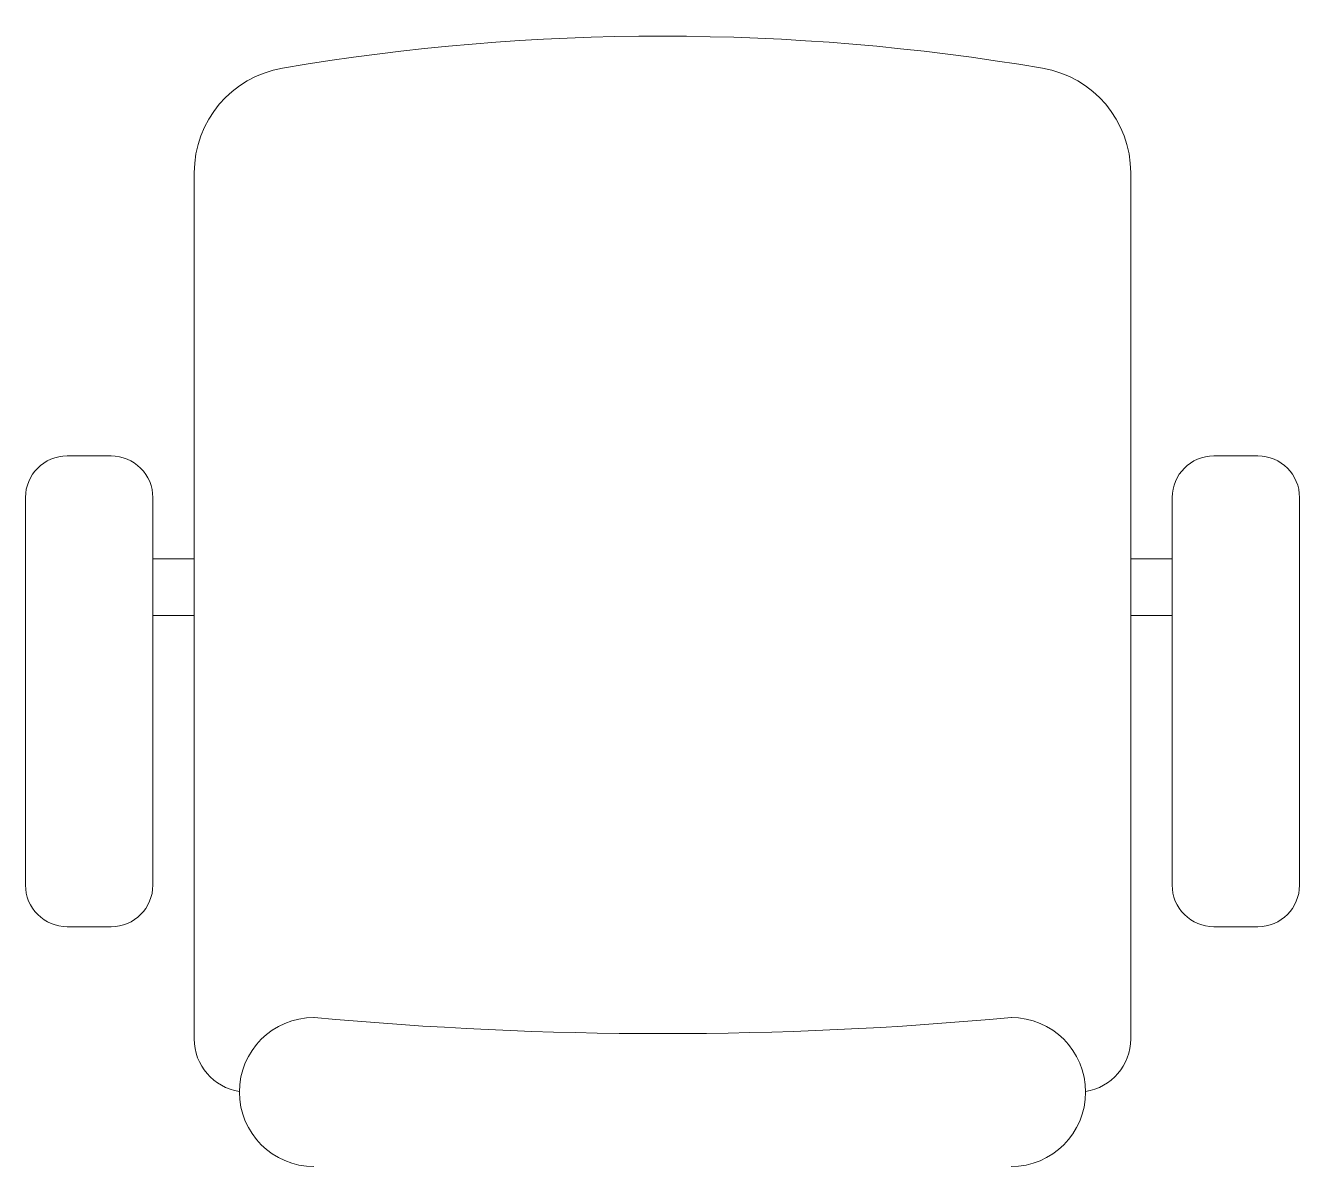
# Model space of a CAD drawing. Header units: inches. Extents: x -246178 to 57169, y -29325 to 19878.
# Drawn here: x 20627 to 21227, y -13425 to -12888 of the extents above; entities that cross this region are included whole.
import ezdxf

# ---------------------------------------------------------------- set-up
doc = ezdxf.new("R2010")
doc.units = ezdxf.units.IN
doc.header["$LTSCALE"] = 25
doc.header["$MEASUREMENT"] = 0
doc.layers.get('0').update_dxf_attribs({"color": 8})
doc.layers.add('00-Ground Floor$0$LOADING', color=253, linetype='Continuous', lineweight=5)
doc.layers.add('00-Ground Floor$0$NEW Wall', color=166, linetype='Continuous', lineweight=5)

# ---------------------------------------------------------------- blocks, each defined once
blk = doc.blocks.new('*X63')
at = {"color": 0}
for p, q in [((5, 3), (5, 3)), ((5, 3), (5, 3)), ((5, 3), (5, 3)), ((5, 3), (5, 3)), ((5, 3), (5, 3)), ((5, 3), (5, 3)), ((5, 3), (5, 3)), ((5, 3), (5, 3)), ((5, 3), (5, 3)), ((5, 3), (5, 3)), ((5, 3), (5, 3)), ((5, 3), (5, 3)), ((5, 3), (5, 3)), ((5, 3), (5, 3)), ((5, 3), (5, 3)), ((5, 3), (5, 3)), ((5, 3), (5, 3)), ((5, 3), (5, 3)), ((5, 3), (5, 3)), ((5, 3), (5, 3)), ((5, 3), (5, 3)), ((5, 3), (5, 3)), ((5, 3), (5, 3)), ((5, 3), (5, 3)), ((5, 3), (5, 3)), ((5, 3), (5, 3)), ((5, 3), (5, 3)), ((5, 3), (5, 3)), ((5, 3), (5, 3)), ((5, 3), (5, 3)), ((5, 3), (5, 3)), ((5, 3), (5, 3)), ((5, 3), (5, 3)), ((5, 3), (5, 3)), ((5, 3), (5, 3)), ((5, 3), (5, 3)), ((5, 3), (5, 3)), ((5, 3), (5, 3)), ((5, 3), (5, 3)), ((5, 3), (5, 3)), ((5, 3), (5, 3)), ((5, 3), (5, 3)), ((5, 3), (5, 3)), ((5, 3), (5, 3)), ((5, 3), (5, 3)), ((5, 3), (5, 3)), ((5, 3), (5, 3)), ((5, 3), (5, 3)), ((5, 3), (5, 3)), ((5, 3), (5, 3)), ((5, 3), (5, 3)), ((5, 3), (5, 3)), ((5, 3), (5, 3)), ((5, 3), (5, 3)), ((5, 3), (5, 3)), ((5, 3), (5, 3)), ((5, 3), (5, 3)), ((5, 3), (5, 3)), ((5, 3), (5, 3)), ((5, 3), (5, 3)), ((5, 3), (5, 3)), ((5, 3), (5, 3)), ((5, 3), (5, 3)), ((5, 3), (5, 3)), ((5, 3), (5, 3)), ((5, 3), (5, 3)), ((6, 3), (5, 3)), ((5, 3), (5, 3)), ((6, 3), (5, 3)), ((5, 3), (5, 3)), ((6, 3), (5, 3)), ((5, 3), (5, 3)), ((6, 3), (5, 3)), ((5, 3), (5, 3)), ((5, 3), (5, 3)), ((5, 3), (5, 3)), ((5, 3), (5, 3)), ((5, 3), (5, 3)), ((5, 3), (5, 3)), ((5, 3), (5, 3)), ((5, 3), (5, 3)), ((5, 3), (5, 3)), ((5, 3), (5, 3)), ((5, 3), (5, 3)), ((5, 3), (5, 3)), ((5, 3), (5, 3)), ((5, 3), (5, 3)), ((5, 3), (5, 3)), ((5, 3), (5, 3)), ((5, 3), (5, 3)), ((5, 3), (5, 3)), ((5, 3), (5, 3)), ((5, 3), (5, 3)), ((5, 3), (5, 3)), ((5, 3), (5, 3)), ((5, 3), (5, 3)), ((6, 3), (6, 3)), ((6, 3), (6, 3)), ((6, 3), (6, 3)), ((6, 3), (6, 3)), ((6, 3), (6, 3)), ((6, 3), (6, 3)), ((6, 3), (6, 3)), ((6, 3), (6, 3)), ((6, 3), (6, 3)), ((6, 3), (6, 3)), ((6, 3), (6, 3)), ((6, 3), (6, 3)), ((6, 3), (6, 3)), ((6, 3), (6, 3)), ((6, 3), (6, 3)), ((6, 3), (6, 3)), ((6, 3), (6, 3)), ((6, 3), (6, 3)), ((6, 3), (6, 3)), ((6, 3), (6, 3)), ((6, 3), (6, 3)), ((6, 3), (6, 3)), ((6, 3), (6, 3)), ((6, 3), (6, 3)), ((6, 3), (6, 3)), ((6, 3), (6, 3)), ((6, 3), (6, 3)), ((6, 3), (6, 3)), ((6, 3), (6, 3)), ((6, 3), (6, 3)), ((6, 3), (6, 3)), ((6, 3), (6, 3)), ((6, 3), (6, 3)), ((6, 3), (6, 3)), ((6, 3), (6, 3)), ((6, 3), (6, 3)), ((6, 3), (6, 3)), ((6, 3), (6, 3)), ((6, 3), (6, 3)), ((6, 3), (6, 3)), ((6, 3), (6, 3)), ((6, 3), (6, 3)), ((6, 3), (6, 3)), ((6, 3), (6, 3)), ((6, 3), (6, 3)), ((6, 3), (6, 3)), ((6, 3), (6, 3)), ((6, 3), (6, 3)), ((6, 3), (6, 3)), ((6, 3), (6, 3)), ((6, 3), (6, 3)), ((6, 3), (6, 3)), ((6, 3), (6, 3)), ((6, 3), (6, 3)), ((6, 3), (6, 3)), ((6, 3), (6, 3)), ((6, 3), (6, 3)), ((6, 3), (6, 3)), ((6, 3), (6, 3)), ((6, 3), (6, 3)), ((6, 3), (6, 3)), ((6, 3), (6, 3)), ((6, 3), (6, 3)), ((6, 3), (6, 3)), ((6, 3), (6, 3)), ((6, 3), (6, 3)), ((6, 3), (6, 3)), ((6, 3), (6, 3)), ((6, 3), (6, 3)), ((6, 3), (6, 3)), ((6, 3), (6, 3)), ((6, 3), (6, 3)), ((6, 3), (6, 3)), ((6, 3), (6, 3)), ((6, 3), (6, 3)), ((6, 3), (6, 3)), ((6, 3), (6, 3)), ((6, 3), (6, 3)), ((6, 3), (6, 3)), ((6, 3), (6, 3)), ((6, 3), (6, 3)), ((6, 3), (6, 3)), ((6, 3), (6, 3)), ((6, 3), (6, 3)), ((6, 3), (6, 3)), ((6, 3), (6, 3)), ((6, 3), (6, 3)), ((6, 3), (6, 3)), ((6, 3), (6, 3)), ((6, 3), (6, 3)), ((6, 3), (6, 3)), ((6, 3), (6, 3)), ((6, 3), (6, 3)), ((6, 3), (6, 3)), ((6, 3), (6, 3)), ((6, 3), (6, 3)), ((6, 3), (6, 3)), ((6, 3), (6, 3)), ((6, 3), (6, 3)), ((6, 3), (6, 3)), ((6, 3), (6, 3)), ((6, 3), (6, 3)), ((6, 3), (6, 3)), ((6, 3), (6, 3)), ((6, 3), (6, 3)), ((6, 3), (6, 3)), ((6, 3), (6, 3)), ((6, 3), (6, 3)), ((6, 3), (6, 3)), ((6, 3), (6, 3)), ((6, 3), (6, 3)), ((6, 3), (6, 3)), ((6, 3), (6, 3)), ((6, 3), (6, 3)), ((6, 3), (6, 3)), ((6, 3), (6, 3)), ((6, 3), (6, 3)), ((6, 3), (6, 3)), ((6, 3), (6, 3)), ((6, 3), (6, 3)), ((6, 3), (6, 3)), ((6, 3), (6, 3)), ((6, 3), (6, 3)), ((6, 3), (6, 3)), ((6, 3), (6, 3)), ((6, 3), (6, 3)), ((6, 3), (6, 3)), ((6, 3), (6, 3)), ((6, 3), (6, 3)), ((6, 3), (6, 3)), ((6, 3), (6, 3)), ((6, 3), (6, 3)), ((6, 3), (6, 3)), ((6, 3), (6, 3)), ((6, 3), (6, 3)), ((6, 3), (6, 3)), ((6, 3), (6, 3)), ((6, 3), (6, 3)), ((6, 3), (6, 3)), ((6, 3), (6, 3)), ((6, 3), (6, 3)), ((6, 3), (6, 3)), ((6, 3), (6, 3)), ((6, 3), (6, 3)), ((6, 3), (6, 3)), ((6, 3), (6, 3)), ((6, 3), (6, 3)), ((6, 3), (6, 3)), ((6, 3), (6, 3)), ((6, 3), (6, 3)), ((6, 3), (6, 3)), ((6, 3), (6, 3)), ((6, 3), (6, 3)), ((6, 3), (6, 3)), ((6, 3), (6, 3)), ((6, 3), (6, 3)), ((6, 3), (6, 3)), ((6, 3), (6, 3)), ((6, 3), (6, 3)), ((6, 3), (6, 3)), ((6, 3), (6, 3)), ((6, 3), (6, 3)), ((6, 3), (6, 3)), ((6, 3), (6, 3)), ((6, 3), (6, 3)), ((6, 3), (6, 3)), ((6, 3), (6, 3)), ((6, 3), (6, 3)), ((6, 3), (6, 3)), ((6, 3), (6, 3)), ((6, 3), (6, 3)), ((6, 3), (6, 3)), ((6, 3), (6, 3)), ((6, 3), (6, 3)), ((6, 3), (6, 3)), ((6, 3), (6, 3)), ((6, 3), (6, 3)), ((6, 3), (6, 3)), ((6, 3), (6, 3)), ((6, 3), (6, 3)), ((6, 3), (6, 3)), ((6, 3), (6, 3)), ((6, 3), (6, 3)), ((6, 3), (6, 3)), ((6, 3), (6, 3)), ((6, 3), (6, 3)), ((6, 3), (6, 3)), ((6, 3), (6, 3)), ((6, 3), (6, 3)), ((6, 3), (6, 3)), ((6, 3), (6, 3)), ((6, 3), (6, 3)), ((6, 3), (6, 3)), ((6, 3), (6, 3)), ((6, 3), (6, 3)), ((6, 3), (6, 3)), ((6, 3), (6, 3)), ((6, 3), (6, 3)), ((6, 3), (6, 3)), ((6, 3), (6, 3)), ((6, 3), (6, 3)), ((6, 3), (6, 3)), ((6, 3), (6, 3)), ((6, 3), (6, 3)), ((6, 3), (5, 3)), ((6, 3), (5, 3)), ((6, 3), (5, 3)), ((6, 3), (5, 3)), ((6, 3), (5, 3)), ((6, 3), (6, 3)), ((6, 3), (6, 3)), ((6, 3), (6, 3)), ((6, 3), (6, 3)), ((6, 3), (6, 3)), ((6, 3), (6, 3)), ((6, 3), (6, 3)), ((6, 3), (6, 3)), ((6, 3), (6, 3)), ((6, 3), (6, 3)), ((6, 3), (6, 3)), ((6, 3), (6, 3)), ((6, 3), (6, 3)), ((6, 3), (6, 3)), ((6, 3), (6, 3)), ((6, 3), (6, 3)), ((6, 3), (6, 3)), ((6, 3), (6, 3)), ((6, 3), (6, 3)), ((6, 3), (6, 3)), ((6, 3), (6, 3)), ((6, 3), (6, 3)), ((6, 3), (6, 3)), ((6, 3), (6, 3)), ((6, 3), (6, 3)), ((6, 3), (6, 3)), ((6, 3), (6, 3)), ((6, 3), (6, 3)), ((6, 3), (6, 3)), ((6, 3), (6, 3)), ((6, 3), (6, 3)), ((6, 3), (6, 3)), ((6, 3), (6, 3)), ((6, 3), (6, 3)), ((6, 3), (6, 3)), ((6, 3), (6, 3)), ((6, 3), (6, 3)), ((6, 3), (6, 3)), ((6, 3), (6, 3)), ((6, 3), (6, 3)), ((6, 3), (6, 3)), ((6, 3), (6, 3)), ((6, 3), (6, 3)), ((6, 3), (6, 3)), ((6, 3), (6, 3)), ((6, 3), (6, 3)), ((6, 3), (6, 3)), ((6, 3), (6, 3)), ((6, 3), (6, 3)), ((6, 3), (6, 3)), ((6, 3), (6, 3)), ((6, 3), (6, 3)), ((6, 3), (6, 3)), ((6, 3), (6, 3)), ((6, 3), (6, 3)), ((6, 3), (6, 3)), ((6, 3), (6, 3)), ((6, 3), (6, 3)), ((6, 3), (6, 3)), ((6, 3), (6, 3)), ((6, 3), (6, 3)), ((6, 3), (6, 3)), ((6, 3), (6, 3)), ((6, 3), (6, 3)), ((6, 3), (6, 3)), ((6, 3), (6, 3)), ((6, 3), (6, 3)), ((6, 3), (6, 3)), ((6, 3), (6, 3)), ((6, 3), (6, 3)), ((6, 3), (6, 3)), ((6, 3), (6, 3)), ((6, 3), (6, 3)), ((6, 3), (6, 3)), ((6, 3), (6, 3)), ((6, 3), (6, 3)), ((6, 3), (6, 3)), ((6, 3), (6, 3)), ((6, 3), (6, 3)), ((6, 3), (6, 3)), ((6, 3), (6, 3)), ((6, 3), (6, 3)), ((6, 3), (6, 3)), ((6, 3), (6, 3)), ((6, 3), (6, 3)), ((6, 3), (6, 3)), ((6, 3), (6, 3)), ((6, 3), (6, 3)), ((6, 3), (6, 3)), ((6, 3), (6, 3)), ((6, 3), (6, 3)), ((6, 3), (6, 3)), ((6, 3), (6, 3)), ((6, 3), (6, 3)), ((6, 3), (6, 3)), ((6, 3), (6, 3)), ((6, 3), (6, 3)), ((6, 3), (6, 3)), ((6, 3), (6, 3)), ((6, 3), (6, 3)), ((6, 3), (6, 3)), ((6, 3), (6, 3)), ((6, 3), (6, 3)), ((6, 3), (6, 3)), ((6, 3), (6, 3)), ((6, 3), (6, 3)), ((6, 3), (6, 3)), ((6, 3), (6, 3)), ((6, 3), (6, 3)), ((6, 3), (6, 3)), ((6, 3), (6, 3)), ((6, 3), (6, 3)), ((6, 3), (6, 3)), ((6, 3), (6, 3)), ((6, 3), (6, 3)), ((6, 3), (6, 3)), ((6, 3), (6, 3)), ((6, 3), (6, 3)), ((6, 3), (6, 3)), ((6, 3), (6, 3)), ((6, 3), (6, 3)), ((6, 3), (6, 3)), ((6, 3), (6, 3)), ((6, 3), (6, 3)), ((6, 3), (6, 3)), ((6, 3), (6, 3)), ((6, 3), (6, 3)), ((6, 3), (6, 3)), ((6, 3), (6, 3)), ((6, 3), (6, 3)), ((6, 3), (6, 3)), ((6, 3), (6, 3)), ((6, 3), (6, 3)), ((6, 3), (6, 3)), ((6, 3), (6, 3)), ((6, 3), (6, 3)), ((6, 3), (6, 3)), ((6, 3), (6, 3)), ((6, 3), (6, 3)), ((6, 3), (6, 3)), ((6, 3), (6, 3)), ((6, 3), (6, 3)), ((6, 3), (6, 3)), ((6, 3), (6, 3)), ((6, 3), (6, 3)), ((6, 3), (6, 3)), ((6, 3), (6, 3)), ((6, 3), (6, 3)), ((6, 3), (6, 3)), ((6, 3), (6, 3)), ((6, 3), (6, 3)), ((6, 3), (6, 3)), ((6, 3), (6, 3)), ((6, 3), (6, 3)), ((6, 3), (6, 3)), ((6, 3), (6, 3)), ((6, 3), (6, 3)), ((6, 3), (6, 3)), ((6, 3), (6, 3)), ((6, 3), (6, 3)), ((6, 3), (6, 3)), ((6, 3), (6, 3)), ((6, 3), (6, 3)), ((6, 3), (6, 3)), ((6, 3), (6, 3)), ((6, 3), (6, 3)), ((6, 3), (6, 3)), ((6, 3), (6, 3)), ((6, 3), (6, 3)), ((6, 3), (6, 3)), ((6, 3), (6, 3)), ((6, 3), (6, 3)), ((6, 3), (6, 3)), ((6, 3), (6, 3)), ((6, 3), (6, 3)), ((6, 3), (6, 3)), ((6, 3), (6, 3)), ((6, 3), (6, 3)), ((6, 3), (6, 3)), ((6, 3), (6, 3)), ((6, 3), (6, 3)), ((6, 3), (6, 3)), ((6, 3), (6, 3)), ((6, 3), (6, 3)), ((6, 3), (6, 3)), ((6, 3), (6, 3)), ((6, 3), (6, 3)), ((6, 3), (6, 3)), ((6, 3), (6, 3)), ((6, 3), (6, 3)), ((6, 3), (6, 3)), ((6, 3), (6, 3)), ((6, 3), (6, 3)), ((6, 3), (6, 3)), ((6, 3), (6, 3)), ((6, 3), (6, 3)), ((6, 3), (6, 3)), ((6, 3), (6, 3)), ((6, 3), (6, 3)), ((6, 3), (6, 3)), ((6, 3), (6, 3)), ((6, 3), (6, 3)), ((6, 3), (6, 3)), ((6, 3), (6, 3)), ((6, 3), (6, 3)), ((6, 3), (6, 3)), ((6, 3), (6, 3)), ((6, 3), (6, 3)), ((6, 3), (6, 3)), ((6, 3), (6, 3)), ((6, 3), (6, 3)), ((6, 3), (6, 3)), ((6, 3), (6, 3)), ((6, 3), (6, 3)), ((6, 3), (6, 3)), ((6, 3), (6, 3)), ((6, 3), (6, 3)), ((6, 3), (6, 3)), ((6, 3), (6, 3)), ((6, 3), (6, 3)), ((6, 3), (6, 3)), ((6, 3), (6, 3)), ((6, 3), (6, 3)), ((6, 3), (6, 3)), ((6, 3), (6, 3)), ((6, 3), (6, 3)), ((6, 3), (6, 3)), ((6, 3), (6, 3)), ((6, 3), (6, 3)), ((6, 3), (6, 3)), ((6, 3), (6, 3)), ((6, 3), (6, 3)), ((6, 3), (6, 3)), ((6, 3), (6, 3)), ((6, 3), (6, 3)), ((6, 3), (6, 3)), ((6, 3), (6, 3)), ((6, 3), (6, 3)), ((6, 3), (6, 3)), ((6, 3), (6, 3)), ((6, 3), (6, 3)), ((6, 3), (6, 3)), ((6, 3), (6, 3)), ((6, 3), (6, 3)), ((6, 3), (6, 3)), ((6, 3), (6, 3)), ((6, 3), (6, 3)), ((6, 3), (6, 3)), ((6, 3), (6, 3)), ((6, 3), (6, 3)), ((6, 3), (6, 3)), ((6, 3), (6, 3)), ((6, 3), (6, 3)), ((6, 3), (6, 3)), ((6, 3), (6, 3)), ((6, 3), (6, 3)), ((6, 3), (6, 3)), ((6, 3), (6, 3)), ((6, 3), (6, 3)), ((6, 3), (6, 3)), ((6, 3), (6, 3)), ((6, 3), (6, 3)), ((6, 3), (6, 3)), ((6, 3), (6, 3)), ((6, 3), (6, 3)), ((6, 3), (6, 3)), ((6, 3), (6, 3)), ((6, 3), (6, 3)), ((6, 3), (6, 3)), ((6, 3), (6, 3)), ((6, 3), (6, 3)), ((6, 3), (6, 3)), ((6, 3), (6, 3)), ((6, 3), (6, 3)), ((6, 3), (6, 3)), ((6, 3), (6, 3)), ((6, 3), (6, 3)), ((6, 3), (6, 3)), ((6, 3), (6, 3)), ((6, 3), (6, 3)), ((6, 3), (6, 3)), ((6, 3), (6, 3)), ((6, 3), (6, 3)), ((6, 3), (6, 3)), ((6, 3), (6, 3)), ((6, 3), (6, 3)), ((6, 3), (6, 3)), ((6, 3), (6, 3)), ((6, 3), (6, 3)), ((6, 3), (6, 3)), ((6, 3), (6, 3)), ((6, 3), (6, 3)), ((6, 3), (6, 3)), ((6, 3), (6, 3)), ((6, 3), (6, 3)), ((6, 3), (6, 3)), ((6, 3), (6, 3)), ((6, 3), (6, 3)), ((6, 3), (6, 3)), ((6, 3), (6, 3)), ((6, 3), (6, 3)), ((6, 3), (6, 3)), ((6, 3), (6, 3)), ((6, 3), (6, 3)), ((6, 3), (6, 3)), ((6, 3), (6, 3)), ((6, 3), (6, 3)), ((6, 3), (6, 3)), ((6, 3), (6, 3)), ((6, 3), (6, 3)), ((6, 3), (6, 3)), ((6, 3), (6, 3)), ((6, 3), (6, 3)), ((6, 3), (6, 3)), ((6, 3), (6, 3)), ((6, 3), (6, 3)), ((6, 3), (6, 3))]:
    blk.add_line(p, q, dxfattribs=at)
blk = doc.blocks.new('*X64')
at = {"color": 0}
for p, q in [((13, 1), (13, 1)), ((13, 1), (13, 1)), ((13, 1), (13, 1)), ((13, 1), (13, 1)), ((13, 1), (13, 1)), ((13, 1), (13, 1)), ((13, 1), (13, 1)), ((13, 1), (13, 1)), ((13, 1), (13, 1)), ((13, 1), (13, 1)), ((13, 1), (13, 1)), ((13, 1), (13, 1)), ((13, 1), (13, 1)), ((13, 1), (13, 1)), ((13, 1), (13, 1)), ((13, 1), (14, 1)), ((13, 1), (14, 1)), ((13, 1), (14, 1)), ((13, 1), (13, 1)), ((13, 1), (13, 1)), ((13, 1), (13, 1)), ((13, 1), (13, 1)), ((13, 1), (13, 1)), ((13, 1), (13, 1)), ((13, 1), (13, 1)), ((13, 1), (13, 1)), ((13, 1), (13, 1)), ((13, 1), (13, 1)), ((13, 1), (13, 1)), ((13, 1), (13, 1)), ((13, 1), (13, 1)), ((13, 1), (13, 1)), ((13, 1), (13, 1)), ((13, 1), (13, 1)), ((13, 1), (13, 1)), ((13, 1), (13, 1)), ((13, 1), (13, 1)), ((13, 1), (13, 1)), ((13, 1), (13, 1)), ((13, 1), (13, 1)), ((13, 1), (13, 1)), ((13, 1), (13, 1)), ((13, 1), (13, 1)), ((13, 1), (13, 1)), ((13, 1), (13, 1)), ((13, 1), (13, 1)), ((13, 1), (13, 1)), ((13, 1), (13, 1)), ((13, 1), (13, 1)), ((13, 1), (13, 1)), ((13, 1), (13, 1)), ((13, 1), (13, 1)), ((13, 1), (13, 1)), ((13, 1), (13, 1)), ((13, 1), (13, 1)), ((13, 1), (13, 1)), ((13, 1), (13, 1)), ((13, 1), (13, 1)), ((13, 1), (13, 1)), ((13, 1), (13, 1)), ((13, 1), (13, 1)), ((13, 1), (13, 1)), ((13, 1), (13, 1)), ((13, 1), (13, 1)), ((13, 1), (13, 1)), ((13, 1), (13, 1)), ((13, 1), (13, 1)), ((13, 1), (13, 1)), ((13, 1), (13, 1)), ((13, 1), (13, 1)), ((13, 1), (13, 1)), ((13, 1), (13, 1)), ((13, 1), (13, 1)), ((13, 1), (13, 1)), ((13, 1), (13, 1)), ((13, 1), (13, 1)), ((13, 1), (13, 1)), ((13, 1), (13, 1)), ((13, 1), (13, 1)), ((13, 1), (13, 1)), ((13, 1), (13, 1)), ((13, 1), (13, 1)), ((13, 1), (13, 1)), ((13, 1), (13, 1)), ((13, 1), (13, 1)), ((13, 1), (13, 1)), ((13, 1), (13, 1)), ((13, 1), (13, 1)), ((13, 1), (13, 1)), ((13, 1), (13, 1)), ((13, 1), (13, 1)), ((13, 1), (13, 1)), ((13, 1), (13, 1)), ((13, 1), (13, 1)), ((13, 1), (13, 1)), ((13, 1), (13, 1)), ((13, 1), (13, 1)), ((13, 1), (13, 1)), ((13, 1), (13, 1)), ((13, 1), (13, 1)), ((13, 1), (13, 1)), ((13, 1), (13, 1)), ((13, 1), (13, 1)), ((13, 1), (13, 1)), ((13, 1), (13, 1)), ((13, 1), (13, 1)), ((13, 1), (13, 1)), ((13, 1), (13, 1)), ((13, 1), (13, 1)), ((13, 1), (13, 1)), ((13, 1), (13, 1)), ((13, 1), (13, 1)), ((13, 1), (13, 1)), ((13, 1), (13, 1)), ((13, 1), (13, 1)), ((13, 1), (13, 1)), ((13, 1), (13, 1)), ((13, 1), (13, 1)), ((13, 1), (13, 1)), ((13, 1), (13, 1)), ((13, 1), (13, 1)), ((13, 1), (13, 1)), ((13, 1), (13, 1)), ((13, 1), (14, 1)), ((13, 0), (13, 0)), ((13, 0), (13, 0)), ((13, 0), (13, 0)), ((13, 0), (13, 0)), ((13, 0), (13, 0)), ((13, 0), (13, 0)), ((13, 0), (13, 0)), ((13, 0), (13, 0)), ((13, 0), (13, 0)), ((13, 0), (13, 0)), ((13, 0), (13, 0)), ((13, 0), (13, 0)), ((13, 0), (13, 0)), ((13, 0), (13, 0)), ((13, 0), (13, 0)), ((13, 0), (13, 0)), ((13, 0), (13, 0)), ((13, 0), (13, 0)), ((13, 0), (13, 0)), ((13, 0), (13, 0)), ((13, 0), (13, 0)), ((13, 0), (13, 0)), ((13, 0), (13, 0)), ((13, 0), (13, 0)), ((13, 0), (13, 0)), ((13, 0), (13, 0)), ((13, 0), (13, 0)), ((13, 0), (13, 0)), ((13, 0), (13, 0)), ((13, 0), (13, 0)), ((13, 0), (13, 0)), ((13, 0), (13, 0)), ((13, 0), (13, 0)), ((13, 0), (13, 0)), ((13, 0), (13, 0)), ((13, 0), (13, 0)), ((13, 0), (13, 0)), ((13, 0), (13, 0)), ((13, 0), (13, 0)), ((13, 0), (13, 0)), ((13, 0), (13, 0)), ((13, 0), (13, 0)), ((13, 0), (13, 0)), ((13, 0), (13, 0)), ((13, 0), (13, 0)), ((13, 0), (13, 0)), ((13, 0), (13, 0)), ((13, 0), (13, 0)), ((13, 0), (14, 0)), ((13, 0), (14, 0)), ((13, 0), (13, 0)), ((13, 0), (14, 0)), ((14, 1), (14, 1)), ((14, 1), (14, 1)), ((14, 1), (14, 1)), ((14, 1), (14, 1)), ((14, 1), (14, 1)), ((14, 1), (14, 1)), ((14, 1), (14, 1)), ((14, 1), (14, 1)), ((14, 1), (14, 1)), ((14, 1), (14, 1)), ((14, 1), (14, 1)), ((14, 1), (14, 1)), ((14, 1), (14, 1)), ((14, 1), (14, 1)), ((14, 1), (14, 1)), ((14, 1), (14, 1)), ((14, 1), (14, 1)), ((14, 1), (14, 1)), ((14, 1), (14, 1)), ((14, 1), (14, 1)), ((14, 1), (14, 1)), ((14, 1), (14, 1)), ((14, 1), (14, 1)), ((14, 1), (14, 1)), ((14, 1), (14, 1)), ((14, 1), (14, 1)), ((14, 1), (14, 1)), ((14, 1), (14, 1)), ((14, 1), (14, 1)), ((14, 1), (14, 1)), ((14, 1), (14, 1)), ((14, 1), (14, 1)), ((14, 1), (14, 1)), ((14, 1), (14, 1)), ((14, 1), (14, 1)), ((14, 1), (14, 1)), ((14, 1), (14, 1)), ((14, 1), (14, 1)), ((14, 1), (14, 1)), ((14, 1), (14, 1)), ((14, 1), (14, 1)), ((14, 1), (14, 1)), ((14, 1), (14, 1)), ((14, 1), (14, 1)), ((14, 1), (14, 1)), ((14, 1), (14, 1)), ((14, 1), (14, 1)), ((14, 1), (14, 1)), ((14, 1), (14, 1)), ((14, 1), (14, 1)), ((14, 1), (14, 1)), ((14, 1), (14, 1)), ((14, 1), (14, 1)), ((14, 1), (14, 1)), ((14, 1), (14, 1)), ((14, 1), (14, 1)), ((14, 1), (14, 1)), ((14, 1), (14, 1)), ((14, 1), (14, 1)), ((14, 1), (14, 1)), ((14, 1), (14, 1)), ((14, 1), (14, 1)), ((14, 1), (14, 1)), ((14, 1), (14, 1)), ((14, 1), (14, 1)), ((14, 1), (14, 1)), ((14, 1), (14, 1)), ((14, 1), (14, 1)), ((14, 1), (14, 1)), ((14, 1), (14, 1)), ((14, 1), (14, 1)), ((14, 1), (14, 1)), ((14, 1), (14, 1)), ((14, 1), (14, 1)), ((14, 1), (14, 1)), ((14, 1), (14, 1)), ((14, 1), (14, 1)), ((14, 1), (14, 1)), ((14, 1), (14, 1)), ((14, 1), (14, 1)), ((14, 1), (14, 1)), ((14, 1), (14, 1)), ((14, 1), (14, 1)), ((14, 1), (14, 1)), ((14, 1), (14, 1)), ((14, 1), (14, 1)), ((14, 1), (14, 1)), ((14, 1), (14, 1)), ((14, 1), (14, 1)), ((14, 1), (14, 1)), ((14, 1), (14, 1)), ((14, 1), (14, 1)), ((14, 1), (14, 1)), ((14, 1), (14, 1)), ((14, 0), (14, 0)), ((14, 0), (14, 0)), ((14, 0), (14, 0)), ((14, 0), (14, 0)), ((14, 0), (14, 0)), ((14, 0), (14, 0)), ((14, 0), (14, 0)), ((14, 0), (14, 0)), ((14, 0), (14, 0)), ((14, 0), (14, 0)), ((14, 0), (14, 0)), ((14, 0), (14, 0)), ((14, 0), (14, 0)), ((14, 0), (14, 0)), ((14, 0), (14, 0)), ((14, 0), (14, 0)), ((14, 0), (14, 0)), ((14, 0), (14, 0)), ((14, 0), (14, 0)), ((14, 0), (14, 0)), ((14, 0), (14, 0)), ((14, 0), (14, 0)), ((14, 0), (14, 0)), ((14, 0), (14, 0)), ((14, 0), (14, 0)), ((14, 0), (14, 0)), ((14, 0), (14, 0)), ((14, 0), (14, 0)), ((14, 0), (14, 0)), ((14, 0), (14, 0)), ((14, 0), (14, 0)), ((14, 0), (14, 0)), ((14, 0), (14, 0)), ((14, 0), (14, 0)), ((14, 0), (14, 0)), ((14, 0), (14, 0)), ((14, 0), (14, 0)), ((14, 0), (14, 0)), ((14, 0), (14, 0)), ((14, 0), (14, 0)), ((14, 0), (14, 0)), ((14, 0), (14, 0)), ((14, 0), (14, 0)), ((14, 0), (14, 0)), ((14, 0), (14, 0)), ((14, 0), (14, 0)), ((14, 0), (14, 0)), ((14, 0), (14, 0)), ((13, 0), (13, 0)), ((13, 0), (14, 0)), ((13, 0), (13, 0)), ((13, 0), (14, 0)), ((13, 0), (13, 0)), ((13, 0), (14, 0)), ((13, 0), (13, 0)), ((13, 0), (13, 0)), ((13, 0), (13, 0)), ((13, 0), (13, 0)), ((13, 0), (14, 0)), ((13, 0), (13, 0)), ((13, 0), (14, 0)), ((13, 0), (13, 0)), ((13, 0), (14, 0)), ((13, 0), (13, 0)), ((13, 0), (14, 0)), ((13, 0), (13, 0)), ((13, 0), (14, 0)), ((13, 0), (13, 0)), ((13, 0), (14, 0)), ((13, 0), (13, 0)), ((13, 0), (14, 0)), ((13, 0), (13, 0)), ((13, 0), (13, 0)), ((13, 0), (13, 0)), ((13, 0), (14, 0)), ((13, 0), (13, 0)), ((13, 0), (14, 0)), ((13, 0), (13, 0)), ((13, 0), (14, 0)), ((13, 0), (13, 0)), ((13, 0), (14, 0)), ((13, 0), (13, 0)), ((13, 0), (13, 0)), ((13, 0), (13, 0)), ((13, 0), (13, 0)), ((13, 0), (13, 0)), ((13, 0), (13, 0)), ((13, 0), (13, 0)), ((13, 0), (13, 0)), ((13, 0), (13, 0)), ((13, 0), (13, 0)), ((13, 0), (13, 0)), ((13, 0), (13, 0)), ((13, 0), (13, 0)), ((13, 0), (13, 0)), ((13, 0), (13, 0)), ((13, 0), (13, 0)), ((13, 0), (13, 0)), ((13, 0), (13, 0)), ((13, 0), (13, 0)), ((13, 0), (13, 0)), ((13, 0), (13, 0)), ((13, 0), (13, 0)), ((13, 0), (13, 0)), ((13, 0), (13, 0)), ((13, 0), (13, 0)), ((13, 0), (13, 0)), ((13, 0), (13, 0)), ((13, 0), (13, 0)), ((13, 0), (13, 0)), ((13, 0), (13, 0)), ((13, 0), (13, 0)), ((13, -1), (13, -1)), ((13, -1), (13, -1)), ((13, -1), (13, -1)), ((13, -1), (13, -1)), ((13, -1), (13, -1)), ((13, -1), (14, -1)), ((13, -1), (13, -1)), ((14, 0), (14, 0)), ((14, 0), (14, 0)), ((14, 0), (14, 0)), ((14, 0), (14, 0)), ((14, 0), (14, 0)), ((14, 0), (14, 0)), ((14, 0), (14, 0)), ((14, 0), (14, 0)), ((14, 0), (14, 0)), ((14, 0), (14, 0)), ((14, 0), (14, 0)), ((14, 0), (14, 0)), ((14, 0), (14, 0)), ((14, 0), (14, 0)), ((14, 0), (14, 0)), ((13, 0), (14, 0)), ((14, 0), (14, 0)), ((14, 0), (14, 0)), ((14, 0), (14, 0)), ((14, 0), (14, 0)), ((14, 0), (14, 0)), ((14, 0), (14, 0)), ((14, 0), (14, 0)), ((14, 0), (14, 0)), ((14, 0), (14, 0)), ((14, 0), (14, 0)), ((14, 0), (14, 0)), ((14, 0), (14, 0)), ((14, 0), (14, 0)), ((14, 0), (14, 0)), ((14, 0), (14, 0)), ((14, 0), (14, 0)), ((14, 0), (14, 0)), ((14, 0), (14, 0)), ((14, 0), (14, 0)), ((14, 0), (14, 0)), ((14, 0), (14, 0)), ((14, 0), (14, 0)), ((14, 0), (14, 0)), ((14, 0), (14, 0)), ((14, 0), (14, 0)), ((14, 0), (14, 0)), ((14, 0), (14, 0)), ((14, 0), (14, 0)), ((14, 0), (14, 0)), ((14, 0), (14, 0)), ((14, 0), (14, 0)), ((14, 0), (14, 0)), ((14, 0), (14, 0)), ((14, 0), (14, 0)), ((14, -1), (14, -1)), ((14, -1), (14, -1)), ((14, -1), (14, -1)), ((14, -1), (14, -1)), ((14, -1), (14, -1))]:
    blk.add_line(p, q, dxfattribs=at)
blk = doc.blocks.new('00-Ground Floor$0$GF21018-P')
at = {"color": 0}
for p, q in [((-0.2207, 0.47563), (-0.2207, 0.0675)), ((0.22049, 0.47563), (0.22049, 0.0675)), ((-0.2806, 0.34221), (-0.25983, 0.34221)), ((0.25963, 0.34221), (0.2804, 0.34221)), ((-0.30021, 0.32259), (-0.30021, 0.14)), ((-0.24021, 0.32259), (-0.24021, 0.14)), ((0.24001, 0.32259), (0.24001, 0.14)), ((0.30001, 0.32259), (0.30001, 0.14)), ((-0.24021, 0.29372), (-0.2207, 0.29372)), ((0.22049, 0.29372), (0.24001, 0.29372)), ((-0.24021, 0.26708), (-0.2207, 0.26708)), ((0.22049, 0.26708), (0.24001, 0.26708)), ((-0.2806, 0.12039), (-0.25983, 0.12039)), ((0.25963, 0.12039), (0.2804, 0.12039))]:
    blk.add_line(p, q, dxfattribs=at)
for points in [[(0.24001, 0.29372), (0.24001, 0.29372), (0.24001, 0.29372), (0.24001, 0.29372), (0.24001, 0.29372), (0.24001, 0.29372), (0.24001, 0.29372), (0.24001, 0.29372), (0.24001, 0.29372), (0.24001, 0.29372), (0.24001, 0.29372), (0.24001, 0.29372), (0.24001, 0.29372), (0.24001, 0.29372), (0.24001, 0.29372), (0.24001, 0.29372), (0.24001, 0.29372), (0.24001, 0.29372), (0.24001, 0.29372), (0.24001, 0.29372), (0.24001, 0.29372), (0.24001, 0.29372), (0.24001, 0.29372), (0.24001, 0.29372), (0.24001, 0.29372), (0.24001, 0.29372), (0.24001, 0.29372), (0.24001, 0.29372), (0.24001, 0.29372), (0.24001, 0.29372), (0.24001, 0.29372), (0.24001, 0.29372), (0.24001, 0.29372), (0.24001, 0.29372), (0.24001, 0.29372), (0.24001, 0.29372), (0.24001, 0.29372), (0.24001, 0.29372), (0.24001, 0.29372), (0.24001, 0.29372), (0.24001, 0.29372), (0.24001, 0.29372), (0.24001, 0.29372), (0.24001, 0.29372), (0.24001, 0.29372), (0.24001, 0.29372), (0.24001, 0.29372), (0.24001, 0.29372), (0.24001, 0.29372), (0.24001, 0.29372), (0.24001, 0.29372), (0.24001, 0.29372), (0.24001, 0.29372), (0.24001, 0.29372), (0.24001, 0.29372), (0.24001, 0.29372), (0.24001, 0.29372), (0.24001, 0.29372), (0.24001, 0.29372), (0.24001, 0.29372), (0.24001, 0.29372), (0.24001, 0.29372), (0.24001, 0.29372), (0.24001, 0.29372), (0.24001, 0.29372), (0.24001, 0.29372), (0.24001, 0.29372), (0.24001, 0.29372), (0.24001, 0.29372), (0.24001, 0.29372), (0.24001, 0.29372), (0.24001, 0.29372), (0.24001, 0.29372), (0.24001, 0.29372), (0.24001, 0.29372), (0.24001, 0.29372), (0.24001, 0.29372), (0.24001, 0.29372), (0.24001, 0.29372), (0.24001, 0.29372), (0.24001, 0.29372), (0.24001, 0.29372), (0.24001, 0.29372), (0.24001, 0.29372), (0.24001, 0.29372), (0.24001, 0.29372), (0.24001, 0.29372), (0.24001, 0.29372), (0.24001, 0.29372), (0.24001, 0.29372), (0.24001, 0.29372), (0.24001, 0.29372), (0.24001, 0.29372), (0.24001, 0.29372), (0.24001, 0.29372), (0.24001, 0.29372), (0.24001, 0.29372), (0.24001, 0.29372), (0.24001, 0.29372), (0.24001, 0.29372), (0.24001, 0.29372), (0.24001, 0.29372), (0.24001, 0.29372), (0.24001, 0.29372), (0.24001, 0.29372), (0.24001, 0.29372), (0.24001, 0.29372), (0.24001, 0.29372), (0.24001, 0.29372), (0.24001, 0.29372), (0.24001, 0.29372), (0.24001, 0.29372), (0.24001, 0.29372), (0.24001, 0.29372), (0.24001, 0.29372), (0.24001, 0.29372), (0.24001, 0.29372), (0.24001, 0.29372), (0.24001, 0.29372), (0.24001, 0.29372), (0.24001, 0.29372), (0.24001, 0.29372), (0.24001, 0.29372), (0.24001, 0.29372), (0.24001, 0.29372), (0.24001, 0.29372), (0.24001, 0.29372), (0.24001, 0.29372), (0.24001, 0.29372), (0.24001, 0.29372), (0.24001, 0.29372), (0.24001, 0.29372), (0.24001, 0.29372), (0.24001, 0.29372), (0.24001, 0.29372), (0.24001, 0.29372), (0.24001, 0.29372), (0.24001, 0.29372), (0.24001, 0.29372), (0.24001, 0.29372), (0.24001, 0.29372), (0.24001, 0.29372), (0.24001, 0.29372), (0.24001, 0.29372), (0.24001, 0.29372), (0.24001, 0.29372), (0.24001, 0.29372), (0.24001, 0.29372), (0.24001, 0.29372), (0.24001, 0.29372), (0.24001, 0.29372), (0.24001, 0.29372), (0.24001, 0.29372), (0.24001, 0.29372), (0.24001, 0.29372), (0.24001, 0.29372), (0.24001, 0.29372), (0.24001, 0.29372), (0.24001, 0.29372), (0.24001, 0.29372), (0.24001, 0.29372), (0.24001, 0.29372), (0.24001, 0.29372), (0.24001, 0.29372), (0.24001, 0.29372), (0.24001, 0.29372), (0.24001, 0.29372), (0.24001, 0.29372), (0.24001, 0.29372), (0.24001, 0.29372), (0.24001, 0.29372), (0.24001, 0.29372), (0.24001, 0.29372), (0.24001, 0.29372), (0.24001, 0.29372), (0.24001, 0.29372), (0.24001, 0.29372), (0.24001, 0.29372), (0.24001, 0.29372), (0.24001, 0.29372), (0.24001, 0.29372), (0.24001, 0.29372), (0.24001, 0.29372), (0.24001, 0.29372), (0.24001, 0.29372), (0.24001, 0.29372), (0.24001, 0.29372), (0.24001, 0.29372), (0.24001, 0.29372), (0.24001, 0.29372), (0.24001, 0.29372), (0.24001, 0.29372), (0.24001, 0.29372), (0.24001, 0.29372), (0.24001, 0.29372), (0.24001, 0.29372), (0.24001, 0.29372), (0.24001, 0.29372), (0.24001, 0.29372), (0.24001, 0.29372), (0.24001, 0.29372), (0.24001, 0.29372), (0.24001, 0.29372), (0.24001, 0.29372), (0.24001, 0.29372), (0.24001, 0.29372), (0.24001, 0.29372), (0.24001, 0.29372), (0.24001, 0.29372), (0.24001, 0.29372), (0.24001, 0.29372), (0.24001, 0.29372), (0.24001, 0.29372), (0.24001, 0.29372), (0.24001, 0.29372), (0.24001, 0.29372), (0.24001, 0.29372), (0.24001, 0.29372), (0.24001, 0.29372), (0.24001, 0.29372), (0.24001, 0.29372), (0.24001, 0.29372), (0.24001, 0.29372), (0.24001, 0.29372), (0.24001, 0.29372), (0.24001, 0.29372), (0.24001, 0.29372), (0.24001, 0.29372), (0.24001, 0.29372), (0.24001, 0.29372), (0.24001, 0.29372), (0.24001, 0.29372), (0.24001, 0.29372), (0.24001, 0.29372), (0.24001, 0.29372), (0.24001, 0.29372), (0.24001, 0.29372), (0.24001, 0.29372), (0.24001, 0.29372), (0.24001, 0.29372), (0.24001, 0.29372), (0.24001, 0.29372), (0.24001, 0.29372), (0.24001, 0.29372), (0.24001, 0.29372), (0.24001, 0.29372), (0.24001, 0.29372), (0.24001, 0.29372), (0.24001, 0.29372), (0.24001, 0.29372), (0.24001, 0.29372), (0.24001, 0.29372), (0.24001, 0.29372), (0.24001, 0.29372), (0.24001, 0.29372), (0.24001, 0.29372), (0.24001, 0.29372), (0.24001, 0.29372), (0.24001, 0.29372), (0.24001, 0.29372), (0.24001, 0.29372), (0.24001, 0.29372), (0.24001, 0.29372), (0.24001, 0.29372), (0.24001, 0.29372), (0.24001, 0.29372), (0.24001, 0.29372), (0.24001, 0.29372), (0.24001, 0.29372), (0.24001, 0.29372), (0.24001, 0.29372), (0.24001, 0.29372), (0.24001, 0.29372), (0.24001, 0.29372), (0.24001, 0.29372), (0.24001, 0.29372), (0.24001, 0.29372)], [(0.24001, 0.29372), (0.24001, 0.29372), (0.24001, 0.29372), (0.24001, 0.29372), (0.24001, 0.29372), (0.24001, 0.29372), (0.24001, 0.29372), (0.24001, 0.29372), (0.24001, 0.29372), (0.24001, 0.29372), (0.24001, 0.29372), (0.24001, 0.29372), (0.24001, 0.29372), (0.24001, 0.29372), (0.24001, 0.29372), (0.24001, 0.29372), (0.24001, 0.29372), (0.24001, 0.29372), (0.24001, 0.29372), (0.24001, 0.29372), (0.24001, 0.29372), (0.24001, 0.29372), (0.24001, 0.29372), (0.24001, 0.29372), (0.24001, 0.29372), (0.24001, 0.29372), (0.24001, 0.29372), (0.24001, 0.29372), (0.24001, 0.29372), (0.24001, 0.29372), (0.24001, 0.29372), (0.24001, 0.29372), (0.24001, 0.29372), (0.24001, 0.29372), (0.24001, 0.29372), (0.24001, 0.29372), (0.24001, 0.29372), (0.24001, 0.29372), (0.24001, 0.29372), (0.24001, 0.29372), (0.24001, 0.29372), (0.24001, 0.29372), (0.24001, 0.29372), (0.24001, 0.29372), (0.24001, 0.29372), (0.24001, 0.29372), (0.24001, 0.29372), (0.24001, 0.29372), (0.24001, 0.29372), (0.24001, 0.29372), (0.24001, 0.29372), (0.24001, 0.29372), (0.24001, 0.29372), (0.24001, 0.29372), (0.24001, 0.29372), (0.24001, 0.29372), (0.24001, 0.29372), (0.24001, 0.29372), (0.24001, 0.29372), (0.24001, 0.29372), (0.24001, 0.29372), (0.24001, 0.29372), (0.24001, 0.29372), (0.24001, 0.29372), (0.24001, 0.29372), (0.24001, 0.29372), (0.24001, 0.29372), (0.24001, 0.29372), (0.24001, 0.29372), (0.24001, 0.29372), (0.24001, 0.29372), (0.24001, 0.29372), (0.24001, 0.29372), (0.24001, 0.29372), (0.24001, 0.29372), (0.24001, 0.29372), (0.24001, 0.29372), (0.24001, 0.29372), (0.24001, 0.29372), (0.24001, 0.29372), (0.24001, 0.29372), (0.24001, 0.29372), (0.24001, 0.29372), (0.24001, 0.29372), (0.24001, 0.29372), (0.24001, 0.29372), (0.24001, 0.29372), (0.24001, 0.29372), (0.24001, 0.29372), (0.24001, 0.29372), (0.24001, 0.29372), (0.24001, 0.29372), (0.24001, 0.29372), (0.24001, 0.29372), (0.24001, 0.29372), (0.24001, 0.29372), (0.24001, 0.29372), (0.24001, 0.29372), (0.24001, 0.29372), (0.24001, 0.29372), (0.24001, 0.29372), (0.24001, 0.29372), (0.24001, 0.29372), (0.24001, 0.29372), (0.24001, 0.29372), (0.24001, 0.29372), (0.24001, 0.29372), (0.24001, 0.29372), (0.24001, 0.29372), (0.24001, 0.29372), (0.24001, 0.29372), (0.24001, 0.29372), (0.24001, 0.29372), (0.24001, 0.29372), (0.24001, 0.29372), (0.24001, 0.29372), (0.24001, 0.29372), (0.24001, 0.29372), (0.24001, 0.29372), (0.24001, 0.29372), (0.24001, 0.29372), (0.24001, 0.29372), (0.24001, 0.29372), (0.24001, 0.29372), (0.24001, 0.29372), (0.24001, 0.29372), (0.24001, 0.29372), (0.24001, 0.29372), (0.24001, 0.29372), (0.24001, 0.29372), (0.24001, 0.29372), (0.24001, 0.29372), (0.24001, 0.29372), (0.24001, 0.29372), (0.24001, 0.29372), (0.24001, 0.29372), (0.24001, 0.29372), (0.24001, 0.29372), (0.24001, 0.29372), (0.24001, 0.29372), (0.24001, 0.29372), (0.24001, 0.29372), (0.24001, 0.29372), (0.24001, 0.29372), (0.24001, 0.29372), (0.24001, 0.29372), (0.24001, 0.29372), (0.24001, 0.29372), (0.24001, 0.29372), (0.24001, 0.29372), (0.24001, 0.29372), (0.24001, 0.29372), (0.24001, 0.29372), (0.24001, 0.29372), (0.24001, 0.29372), (0.24001, 0.29372), (0.24001, 0.29372), (0.24001, 0.29372), (0.24001, 0.29372), (0.24001, 0.29372), (0.24001, 0.29372), (0.24001, 0.29372), (0.24001, 0.29372), (0.24001, 0.29372), (0.24001, 0.29372), (0.24001, 0.29372), (0.24001, 0.29372), (0.24001, 0.29372), (0.24001, 0.29372), (0.24001, 0.29372), (0.24001, 0.29372), (0.24001, 0.29372), (0.24001, 0.29372), (0.24001, 0.29372), (0.24001, 0.29372), (0.24001, 0.29372), (0.24001, 0.29372), (0.24001, 0.29372), (0.24001, 0.29372), (0.24001, 0.29372), (0.24001, 0.29372), (0.24001, 0.29372), (0.24001, 0.29372), (0.24001, 0.29372), (0.24001, 0.29372), (0.24001, 0.29372), (0.24001, 0.29372), (0.24001, 0.29372), (0.24001, 0.29372), (0.24001, 0.29372), (0.24001, 0.29372), (0.24001, 0.29372), (0.24001, 0.29372), (0.24001, 0.29372), (0.24001, 0.29372), (0.24001, 0.29372), (0.24001, 0.29372), (0.24001, 0.29372), (0.24001, 0.29372), (0.24001, 0.29372), (0.24001, 0.29372), (0.24001, 0.29372), (0.24001, 0.29372), (0.24001, 0.29372), (0.24001, 0.29372), (0.24001, 0.29372), (0.24001, 0.29372), (0.24001, 0.29372), (0.24001, 0.29372), (0.24001, 0.29372), (0.24001, 0.29372), (0.24001, 0.29372), (0.24001, 0.29372), (0.24001, 0.29372), (0.24001, 0.29372), (0.24001, 0.29372), (0.24001, 0.29372), (0.24001, 0.29372), (0.24001, 0.29372)], [(0.24001, 0.29372), (0.24001, 0.29372), (0.24001, 0.29372), (0.24001, 0.29372), (0.24001, 0.29372), (0.24001, 0.29372), (0.24001, 0.29372), (0.24001, 0.29372), (0.24001, 0.29372), (0.24001, 0.29372), (0.24001, 0.29372), (0.24001, 0.29372), (0.24001, 0.29372), (0.24001, 0.29372), (0.24001, 0.29372), (0.24001, 0.29372), (0.24001, 0.29372), (0.24001, 0.29372), (0.24001, 0.29372), (0.24001, 0.29372), (0.24001, 0.29372), (0.24001, 0.29372), (0.24001, 0.29372), (0.24001, 0.29372), (0.24001, 0.29372), (0.24001, 0.29372), (0.24001, 0.29372), (0.24001, 0.29372), (0.24001, 0.29372), (0.24001, 0.29372), (0.24001, 0.29372), (0.24001, 0.29372), (0.24001, 0.29372), (0.24001, 0.29372), (0.24001, 0.29372), (0.24001, 0.29372), (0.24001, 0.29372), (0.24001, 0.29372), (0.24001, 0.29372), (0.24001, 0.29372), (0.24001, 0.29372), (0.24001, 0.29372), (0.24001, 0.29372), (0.24001, 0.29372), (0.24001, 0.29372), (0.24001, 0.29372), (0.24001, 0.29372), (0.24001, 0.29372), (0.24001, 0.29372), (0.24001, 0.29372), (0.24001, 0.29372), (0.24001, 0.29372), (0.24001, 0.29372), (0.24001, 0.29372), (0.24001, 0.29372), (0.24001, 0.29372), (0.24001, 0.29372), (0.24001, 0.29372), (0.24001, 0.29372), (0.24001, 0.29372), (0.24001, 0.29372), (0.24001, 0.29372), (0.24001, 0.29372), (0.24001, 0.29372), (0.24001, 0.29372), (0.24001, 0.29372), (0.24001, 0.29372), (0.24001, 0.29372), (0.24001, 0.29372), (0.24001, 0.29372), (0.24001, 0.29372), (0.24001, 0.29372), (0.24001, 0.29372), (0.24001, 0.29372), (0.24001, 0.29372), (0.24001, 0.29372), (0.24001, 0.29372), (0.24001, 0.29372), (0.24001, 0.29372), (0.24001, 0.29372), (0.24001, 0.29372), (0.24001, 0.29372), (0.24001, 0.29372), (0.24001, 0.29372), (0.24001, 0.29372), (0.24001, 0.29372), (0.24001, 0.29372), (0.24001, 0.29372), (0.24001, 0.29372), (0.24001, 0.29372), (0.24001, 0.29372), (0.24001, 0.29372), (0.24001, 0.29372), (0.24001, 0.29372), (0.24001, 0.29372), (0.24001, 0.29372), (0.24001, 0.29372), (0.24001, 0.29372), (0.24001, 0.29372), (0.24001, 0.29372), (0.24001, 0.29372), (0.24001, 0.29372), (0.24001, 0.29372), (0.24001, 0.29372), (0.24001, 0.29372), (0.24001, 0.29372), (0.24001, 0.29372), (0.24001, 0.29372), (0.24001, 0.29372), (0.24001, 0.29372), (0.24001, 0.29372), (0.24001, 0.29372), (0.24001, 0.29372), (0.24001, 0.29372), (0.24001, 0.29372), (0.24001, 0.29372), (0.24001, 0.29372), (0.24001, 0.29372), (0.24001, 0.29372), (0.24001, 0.29372), (0.24001, 0.29372), (0.24001, 0.29372), (0.24001, 0.29372), (0.24001, 0.29372), (0.24001, 0.29372), (0.24001, 0.29372), (0.24001, 0.29372), (0.24001, 0.29372), (0.24001, 0.29372), (0.24001, 0.29372), (0.24001, 0.29372), (0.24001, 0.29372), (0.24001, 0.29372), (0.24001, 0.29372), (0.24001, 0.29372), (0.24001, 0.29372), (0.24001, 0.29372), (0.24001, 0.29372), (0.24001, 0.29372), (0.24001, 0.29372), (0.24001, 0.29372), (0.24001, 0.29372), (0.24001, 0.29372), (0.24001, 0.29372), (0.24001, 0.29372), (0.24001, 0.29372), (0.24001, 0.29372), (0.24001, 0.29372), (0.24001, 0.29372), (0.24001, 0.29372), (0.24001, 0.29372), (0.24001, 0.29372), (0.24001, 0.29372), (0.24001, 0.29372), (0.24001, 0.29372), (0.24001, 0.29372), (0.24001, 0.29372), (0.24001, 0.29372), (0.24001, 0.29372), (0.24001, 0.29372), (0.24001, 0.29372), (0.24001, 0.29372), (0.24001, 0.29372), (0.24001, 0.29372), (0.24001, 0.29372), (0.24001, 0.29372), (0.24001, 0.29372), (0.24001, 0.29372), (0.24001, 0.29372), (0.24001, 0.29372), (0.24001, 0.29372), (0.24001, 0.29372), (0.24001, 0.29372), (0.24001, 0.29372), (0.24001, 0.29372), (0.24001, 0.29372), (0.24001, 0.29372), (0.24001, 0.29372), (0.24001, 0.29372), (0.24001, 0.29372), (0.24001, 0.29372), (0.24001, 0.29372), (0.24001, 0.29372), (0.24001, 0.29372), (0.24001, 0.29372), (0.24001, 0.29372), (0.24001, 0.29372), (0.24001, 0.29372), (0.24001, 0.29372), (0.24001, 0.29372), (0.24001, 0.29372), (0.24001, 0.29372), (0.24001, 0.29372), (0.24001, 0.29372), (0.24001, 0.29372), (0.24001, 0.29372), (0.24001, 0.29372), (0.24001, 0.29372), (0.24001, 0.29372), (0.24001, 0.29372), (0.24001, 0.29372), (0.24001, 0.29372), (0.24001, 0.29372), (0.24001, 0.29372), (0.24001, 0.29372), (0.24001, 0.29372), (0.24001, 0.29372), (0.24001, 0.29372), (0.24001, 0.29372), (0.24001, 0.29372), (0.24001, 0.29372), (0.24001, 0.29372), (0.24001, 0.29372), (0.24001, 0.29372)]]:
    blk.add_lwpolyline(points, close=True, dxfattribs=at)
for centre, radius, start, end in [((-0.0001, -0.52948), 1.06948, 80.36712, 99.63288), ((-0.1707, 0.47563), 0.05, 99.63288, 180), ((0.17049, 0.47563), 0.05, 0, 80.36712), ((-0.2806, 0.32259), 0.01962, 90, 180), ((-0.25983, 0.32259), 0.01962, 360, 90), ((0.25963, 0.32259), 0.01962, 90, 180), ((0.2804, 0.32259), 0.01962, 0, 90), ((-0.2806, 0.14), 0.01962, 180, 270), ((-0.25983, 0.14), 0.01962, 270, 360), ((0.25963, 0.14), 0.01962, 180, 270), ((0.2804, 0.14), 0.01962, 270, 0), ((-0.16429, 0.0425), 0.03511, 90, 270), ((0, 1.84674), 1.77674, 264.69456, 275.30527), ((0.16409, 0.0425), 0.03511, 270, 90), ((-0.1957, 0.0675), 0.025, 180, 261.47208), ((0.19549, 0.0675), 0.025, 278.52792, 360)]:
    blk.add_arc(centre, radius, start, end, dxfattribs=at)
at = {"layer": '00-Ground Floor$0$NEW Wall', "color": 0, "linetype": 'Continuous'}
for points in [[(0.24001, 0.29372), (0.24001, 0.29372), (0.24001, 0.29372), (0.24001, 0.29372), (0.24001, 0.29372), (0.24001, 0.29372), (0.24001, 0.29372), (0.24001, 0.29372)], [(0.24001, 0.29372), (0.24001, 0.29372), (0.24001, 0.29372), (0.24001, 0.29372), (0.24001, 0.29372), (0.24001, 0.29372), (0.24001, 0.29372)], [(0.24001, 0.29372), (0.24001, 0.29372), (0.24001, 0.29372), (0.24001, 0.29372), (0.24001, 0.29372), (0.24001, 0.29372), (0.24001, 0.29372), (0.24001, 0.29372), (0.24001, 0.29372)], [(0.24001, 0.29372), (0.24001, 0.29372), (0.24001, 0.29372), (0.24001, 0.29372), (0.24001, 0.29372), (0.24001, 0.29372), (0.24001, 0.29372), (0.24001, 0.29372), (0.24001, 0.29372), (0.24001, 0.29372)], [(0.24001, 0.29372), (0.24001, 0.29372), (0.24001, 0.29372), (0.24001, 0.29372), (0.24001, 0.29372), (0.24001, 0.29372), (0.24001, 0.29372), (0.24001, 0.29372), (0.24001, 0.29372), (0.24001, 0.29372), (0.24001, 0.29372), (0.24001, 0.29372), (0.24001, 0.29372), (0.24001, 0.29372), (0.24001, 0.29372)], [(0.24001, 0.29372), (0.24001, 0.29372), (0.24001, 0.29372), (0.24001, 0.29372), (0.24001, 0.29372), (0.24001, 0.29372), (0.24001, 0.29372), (0.24001, 0.29372), (0.24001, 0.29372), (0.24001, 0.29372)], [(0.24001, 0.29372), (0.24001, 0.29372), (0.24001, 0.29372), (0.24001, 0.29372), (0.24001, 0.29372), (0.24001, 0.29372), (0.24001, 0.29372), (0.24001, 0.29372), (0.24001, 0.29372), (0.24001, 0.29372)], [(0.24001, 0.29372), (0.24001, 0.29372), (0.24001, 0.29372), (0.24001, 0.29372), (0.24001, 0.29372), (0.24001, 0.29372), (0.24001, 0.29372), (0.24001, 0.29372), (0.24001, 0.29372), (0.24001, 0.29372)], [(0.24001, 0.29372), (0.24001, 0.29372), (0.24001, 0.29372), (0.24001, 0.29372), (0.24001, 0.29372), (0.24001, 0.29372), (0.24001, 0.29372), (0.24001, 0.29372), (0.24001, 0.29372), (0.24001, 0.29372), (0.24001, 0.29372), (0.24001, 0.29372), (0.24001, 0.29372), (0.24001, 0.29372), (0.24001, 0.29372), (0.24001, 0.29372), (0.24001, 0.29372), (0.24001, 0.29372)], [(0.24001, 0.29372), (0.24001, 0.29372), (0.24001, 0.29372), (0.24001, 0.29372), (0.24001, 0.29372), (0.24001, 0.29372), (0.24001, 0.29372), (0.24001, 0.29372), (0.24001, 0.29372), (0.24001, 0.29372), (0.24001, 0.29372), (0.24001, 0.29372)], [(0.24001, 0.29372), (0.24001, 0.29372), (0.24001, 0.29372), (0.24001, 0.29372), (0.24001, 0.29372), (0.24001, 0.29372), (0.24001, 0.29372)], [(0.24001, 0.29372), (0.24001, 0.29372), (0.24001, 0.29372), (0.24001, 0.29372), (0.24001, 0.29372), (0.24001, 0.29372), (0.24001, 0.29372), (0.24001, 0.29372), (0.24001, 0.29372), (0.24001, 0.29372), (0.24001, 0.29372), (0.24001, 0.29372), (0.24001, 0.29372), (0.24001, 0.29372), (0.24001, 0.29372), (0.24001, 0.29372), (0.24001, 0.29372), (0.24001, 0.29372), (0.24001, 0.29372), (0.24001, 0.29372), (0.24001, 0.29372), (0.24001, 0.29372), (0.24001, 0.29372), (0.24001, 0.29372), (0.24001, 0.29372), (0.24001, 0.29372), (0.24001, 0.29372), (0.24001, 0.29372), (0.24001, 0.29372), (0.24001, 0.29372), (0.24001, 0.29372), (0.24001, 0.29372), (0.24001, 0.29372), (0.24001, 0.29372), (0.24001, 0.29372), (0.24001, 0.29372), (0.24001, 0.29372), (0.24001, 0.29372), (0.24001, 0.29372), (0.24001, 0.29372), (0.24001, 0.29372), (0.24001, 0.29372), (0.24001, 0.29372), (0.24001, 0.29372), (0.24001, 0.29372), (0.24001, 0.29372), (0.24001, 0.29372), (0.24001, 0.29372), (0.24001, 0.29372), (0.24001, 0.29372), (0.24001, 0.29372), (0.24001, 0.29372), (0.24001, 0.29372), (0.24001, 0.29372), (0.24001, 0.29372), (0.24001, 0.29372), (0.24001, 0.29372), (0.24001, 0.29372), (0.24001, 0.29372), (0.24001, 0.29372), (0.24001, 0.29372), (0.24001, 0.29372), (0.24001, 0.29372), (0.24001, 0.29372), (0.24001, 0.29372), (0.24001, 0.29372), (0.24001, 0.29372), (0.24001, 0.29372), (0.24001, 0.29372), (0.24001, 0.29372), (0.24001, 0.29372), (0.24001, 0.29372), (0.24001, 0.29372), (0.24001, 0.29372), (0.24001, 0.29372), (0.24001, 0.29372), (0.24001, 0.29372), (0.24001, 0.29372), (0.24001, 0.29372), (0.24001, 0.29372), (0.24001, 0.29372), (0.24001, 0.29372), (0.24001, 0.29372), (0.24001, 0.29372), (0.24001, 0.29372), (0.24001, 0.29372), (0.24001, 0.29372), (0.24001, 0.29372), (0.24001, 0.29372), (0.24001, 0.29372), (0.24001, 0.29372), (0.24001, 0.29372), (0.24001, 0.29372), (0.24001, 0.29372), (0.24001, 0.29372), (0.24001, 0.29372), (0.24001, 0.29372), (0.24001, 0.29372), (0.24001, 0.29372), (0.24001, 0.29372), (0.24001, 0.29372), (0.24001, 0.29372), (0.24001, 0.29372), (0.24001, 0.29372), (0.24001, 0.29372), (0.24001, 0.29372), (0.24001, 0.29372), (0.24001, 0.29372), (0.24001, 0.29372), (0.24001, 0.29372), (0.24001, 0.29372)], [(0.24001, 0.29372), (0.24001, 0.29372), (0.24001, 0.29372), (0.24001, 0.29372), (0.24001, 0.29372), (0.24001, 0.29372), (0.24001, 0.29372), (0.24001, 0.29372), (0.24001, 0.29372), (0.24001, 0.29372), (0.24001, 0.29372), (0.24001, 0.29372), (0.24001, 0.29372), (0.24001, 0.29372), (0.24001, 0.29372), (0.24001, 0.29372), (0.24001, 0.29372)], [(0.24001, 0.29372), (0.24001, 0.29372), (0.24001, 0.29372), (0.24001, 0.29372), (0.24001, 0.29372), (0.24001, 0.29372), (0.24001, 0.29372), (0.24001, 0.29372), (0.24001, 0.29372), (0.24001, 0.29372), (0.24001, 0.29372), (0.24001, 0.29372), (0.24001, 0.29372), (0.24001, 0.29372), (0.24001, 0.29372), (0.24001, 0.29372), (0.24001, 0.29372), (0.24001, 0.29372), (0.24001, 0.29372), (0.24001, 0.29372), (0.24001, 0.29372), (0.24001, 0.29372), (0.24001, 0.29372), (0.24001, 0.29372), (0.24001, 0.29372), (0.24001, 0.29372), (0.24001, 0.29372), (0.24001, 0.29372), (0.24001, 0.29372), (0.24001, 0.29372), (0.24001, 0.29372), (0.24001, 0.29372), (0.24001, 0.29372), (0.24001, 0.29372), (0.24001, 0.29372), (0.24001, 0.29372), (0.24001, 0.29372), (0.24001, 0.29372), (0.24001, 0.29372), (0.24001, 0.29372), (0.24001, 0.29372), (0.24001, 0.29372), (0.24001, 0.29372), (0.24001, 0.29372), (0.24001, 0.29372), (0.24001, 0.29372), (0.24001, 0.29372), (0.24001, 0.29372), (0.24001, 0.29372), (0.24001, 0.29372), (0.24001, 0.29372), (0.24001, 0.29372), (0.24001, 0.29372), (0.24001, 0.29372), (0.24001, 0.29372), (0.24001, 0.29372), (0.24001, 0.29372), (0.24001, 0.29372), (0.24001, 0.29372), (0.24001, 0.29372), (0.24001, 0.29372), (0.24001, 0.29372), (0.24001, 0.29372), (0.24001, 0.29372), (0.24001, 0.29372), (0.24001, 0.29372), (0.24001, 0.29372), (0.24001, 0.29372), (0.24001, 0.29372), (0.24001, 0.29372), (0.24001, 0.29372), (0.24001, 0.29372), (0.24001, 0.29372), (0.24001, 0.29372), (0.24001, 0.29372), (0.24001, 0.29372), (0.24001, 0.29372), (0.24001, 0.29372), (0.24001, 0.29372), (0.24001, 0.29372), (0.24001, 0.29372), (0.24001, 0.29372), (0.24001, 0.29372), (0.24001, 0.29372), (0.24001, 0.29372), (0.24001, 0.29372), (0.24001, 0.29372), (0.24001, 0.29372), (0.24001, 0.29372)], [(0.24001, 0.29372), (0.24001, 0.29372), (0.24001, 0.29372), (0.24001, 0.29372), (0.24001, 0.29372), (0.24001, 0.29372), (0.24001, 0.29372), (0.24001, 0.29372), (0.24001, 0.29372), (0.24001, 0.29372), (0.24001, 0.29372), (0.24001, 0.29372), (0.24001, 0.29372), (0.24001, 0.29372), (0.24001, 0.29372), (0.24001, 0.29372), (0.24001, 0.29372), (0.24001, 0.29372), (0.24001, 0.29372), (0.24001, 0.29372), (0.24001, 0.29372), (0.24001, 0.29372), (0.24001, 0.29372), (0.24001, 0.29372), (0.24001, 0.29372), (0.24001, 0.29372), (0.24001, 0.29372), (0.24001, 0.29372), (0.24001, 0.29372), (0.24001, 0.29372), (0.24001, 0.29372), (0.24001, 0.29372), (0.24001, 0.29372), (0.24001, 0.29372), (0.24001, 0.29372), (0.24001, 0.29372), (0.24001, 0.29372), (0.24001, 0.29372), (0.24001, 0.29372), (0.24001, 0.29372), (0.24001, 0.29372), (0.24001, 0.29372), (0.24001, 0.29372), (0.24001, 0.29372), (0.24001, 0.29372), (0.24001, 0.29372), (0.24001, 0.29372), (0.24001, 0.29372), (0.24001, 0.29372), (0.24001, 0.29372), (0.24001, 0.29372), (0.24001, 0.29372), (0.24001, 0.29372), (0.24001, 0.29372)]]:
    blk.add_lwpolyline(points, dxfattribs=at)
at = {"color": 0}
for name, xscale, yscale, zscale in [('*X63', 8.59375e-11, 8.59375e-11, 8.59375e-11), ('*X64', 5.5e-11, 5.5e-11, 5.5e-11)]:
    blk.add_blockref(name, (0.24001, 0.29372), dxfattribs=dict(at, xscale=xscale, yscale=yscale, zscale=zscale))

msp = doc.modelspace()

# ---------------------------------------------------------------- block references
at = {"layer": '00-Ground Floor$0$LOADING', "extrusion": (-2.24021e-05, -7.77426e-06, 1), "xscale": 1000, "yscale": 1000, "zscale": 1000, "rotation": 359.9985892349692}
msp.add_blockref('00-Ground Floor$0$GF21018-P', (20927.33, -13432.81, -0.38), dxfattribs=at)

doc.saveas('drawing.dxf')
